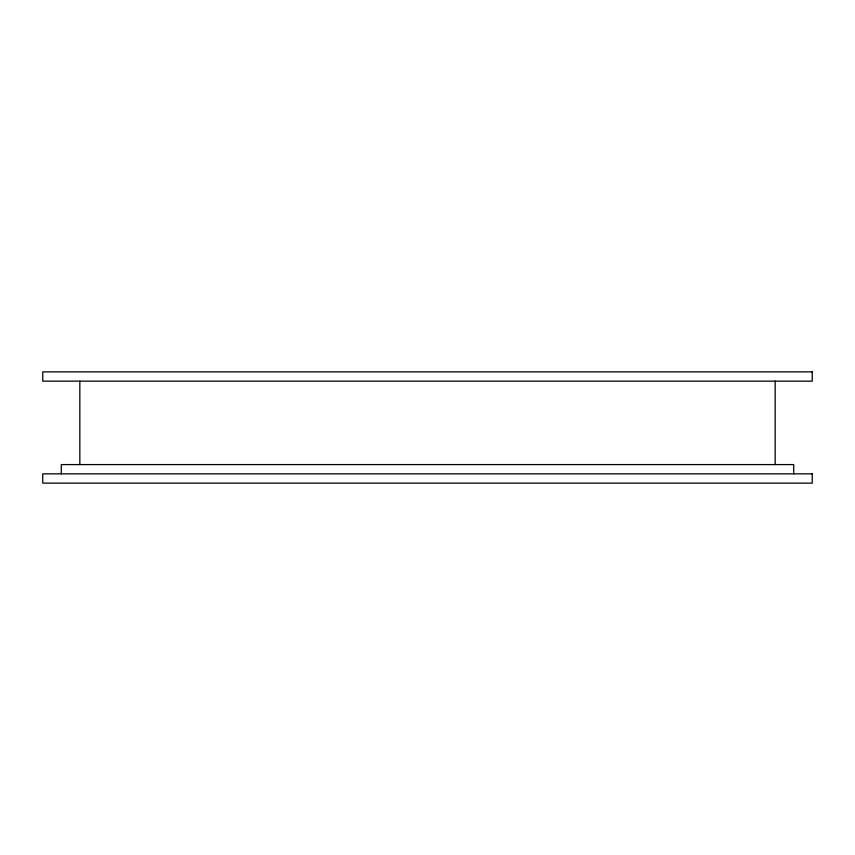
<?xml version="1.0" encoding="UTF-8"?>
<svg xmlns="http://www.w3.org/2000/svg" width="855" height="855" viewBox="0 0 855 855"><rect width="100%" height="100%" fill="white"/><g stroke="black" fill="none" stroke-linecap="round" stroke-linejoin="round"><path stroke-width="1.28" d="M793.707 473.852L793.707 464.586L61.293 464.586L61.293 473.852M775.164 381.148L775.164 464.586M79.836 381.148L79.836 464.586M812.25 371.872L42.75 371.872L42.75 381.148L812.25 381.148L812.25 371.872M812.25 473.852L42.75 473.852L42.75 483.128L812.25 483.128L812.25 473.852"/></g></svg>
